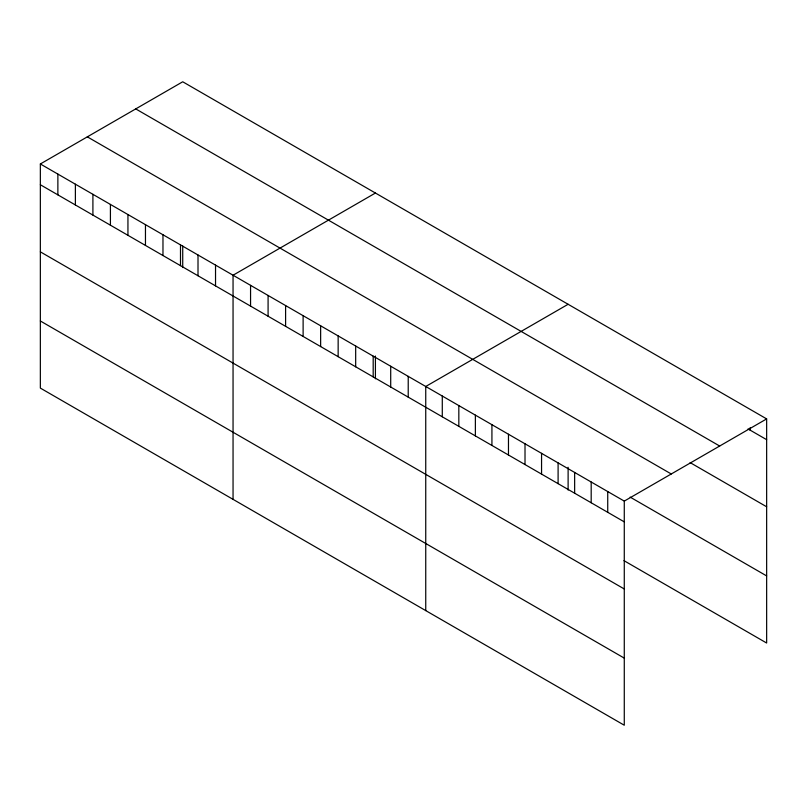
<?xml version="1.0" encoding="UTF-8"?>
<svg xmlns="http://www.w3.org/2000/svg" width="807" height="807" viewBox="0 0 807 807"><rect width="100%" height="100%" fill="white"/><g stroke="black" fill="none" stroke-linecap="round" stroke-linejoin="round"><path stroke-width="1.21" d="M40.35 163.972L624.275 501.107L624.275 725.221L40.35 388.096L40.35 163.972L182.725 81.779L766.65 418.904L766.65 643.028L623.952 560.643M375.416 193.034L233.052 275.227L233.052 499.341M568.118 304.279L425.743 386.482L425.743 610.596M624.275 501.107L766.65 418.904M748.039 428.931L766.65 439.674M135.737 108.905L719.673 446.029M690.126 462.603L766.65 506.776M87.327 136.847L671.263 473.981M630.156 497.112L766.65 575.916M40.35 184.742L624.275 521.867M40.35 251.845L624.275 588.979M40.35 320.984L624.275 658.119M750.107 427.68L750.107 430.121M607.732 491.554L607.732 512.314M591.188 482.001L591.188 502.761M574.645 472.448L574.645 493.208M568.118 467.283L568.118 490.051M558.101 462.895L558.101 483.665M541.558 453.342L541.558 474.113M525.014 443.789L525.014 464.56M508.471 434.237L508.471 455.007M491.927 424.684L491.927 445.454M475.373 415.131L475.373 435.901M458.83 405.588L458.83 426.348M442.286 396.035L442.286 416.795M408.221 376.365L408.221 397.135M390.709 366.247L390.709 387.017M375.416 356.038L375.416 378.806M373.187 356.139L373.187 376.899M355.675 346.021L355.675 366.792M338.153 335.914L338.153 356.674M320.641 325.796L320.641 346.566M303.119 315.678L303.119 336.448M285.597 305.571L285.597 326.331M268.085 295.453L268.085 316.223M250.563 285.345L250.563 306.105M215.53 265.11L215.53 285.88M198.008 255.002L198.008 275.762M182.725 245.984L182.725 267.551M180.496 244.884L180.496 265.654M162.974 234.776L162.974 255.537M145.462 224.659L145.462 245.419M127.94 214.541L127.94 235.311M110.418 204.433L110.418 225.193M92.906 194.316L92.906 215.086M75.384 184.198L75.384 204.968M57.872 174.09L57.872 194.85"/></g></svg>
